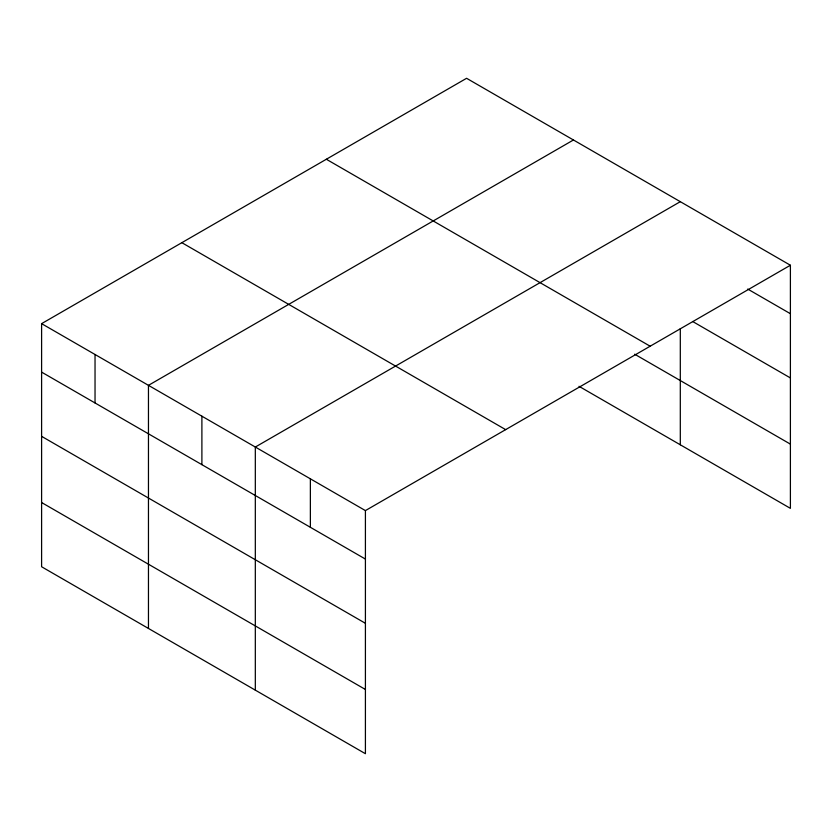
<?xml version="1.0" encoding="UTF-8"?>
<svg xmlns="http://www.w3.org/2000/svg" width="832" height="832" viewBox="0 0 832 832"><rect width="100%" height="100%" fill="white"/><g stroke="black" fill="none" stroke-linecap="round" stroke-linejoin="round"><path stroke-width="1.25" d="M579.01 386.308L790.4 508.352L790.4 265.242L466.586 78.291L41.6 323.648L41.6 566.758L365.414 753.709L365.414 510.598L41.6 323.648M573.446 139.984L148.46 385.341L148.46 628.451M680.306 201.677L255.32 447.034L255.32 690.144M365.414 510.598L790.4 265.242M747.708 289.058L790.4 313.706M692.661 321.506L790.4 377.936M326.342 159.255L650.156 346.216M634.66 354.203L790.4 444.122M181.844 242.674L505.658 429.634M41.6 372.112L365.414 559.073M41.6 436.342L365.414 623.303M41.6 502.528L365.414 689.478M680.306 328.65L680.306 444.787M310.367 478.816L310.367 527.29M201.895 416.187L201.895 464.651M95.035 354.494L95.035 402.958"/></g></svg>
